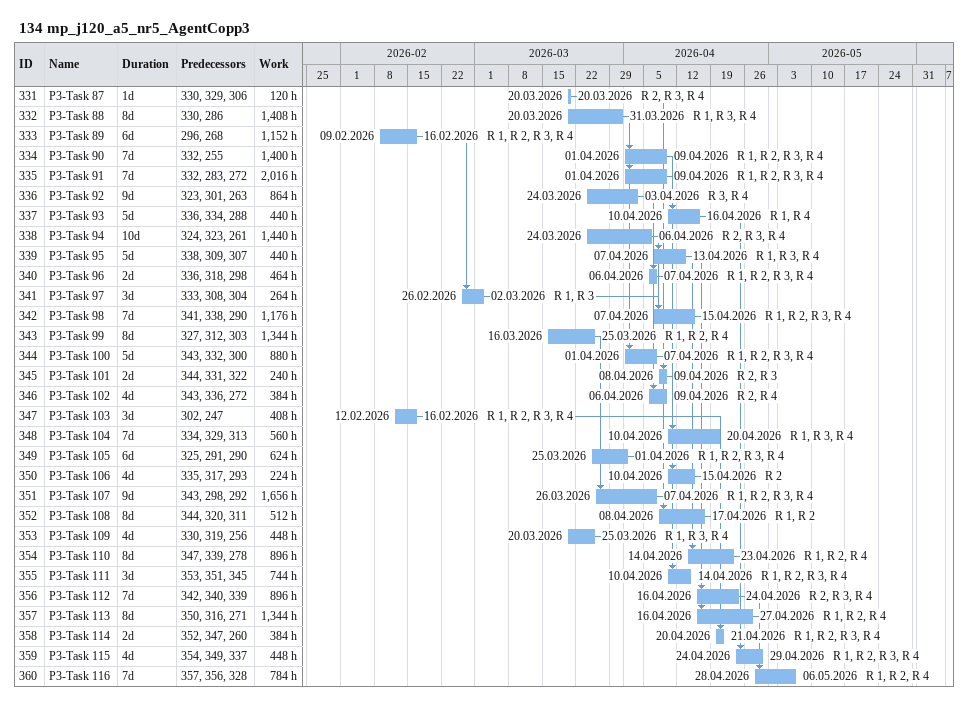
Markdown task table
134 mp_j120_a5_nr5_AgentCopp3

| ID | Task | Duration | Start | Finish | Predecessors | Resources | Work (h) |
|---|---|---|---|---|---|---|---|
| 331 | P3-Task 87 | 1d | 2026-03-20 | 2026-03-20 | 330, 329, 306 | R 2, R 3, R 4 | 120 |
| 332 | P3-Task 88 | 8d | 2026-03-20 | 2026-03-31 | 330, 286 | R 1, R 3, R 4 | 1408 |
| 333 | P3-Task 89 | 6d | 2026-02-09 | 2026-02-16 | 296, 268 | R 1, R 2, R 3, R 4 | 1152 |
| 334 | P3-Task 90 | 7d | 2026-04-01 | 2026-04-09 | 332, 255 | R 1, R 2, R 3, R 4 | 1400 |
| 335 | P3-Task 91 | 7d | 2026-04-01 | 2026-04-09 | 332, 283, 272 | R 1, R 2, R 3, R 4 | 2016 |
| 336 | P3-Task 92 | 9d | 2026-03-24 | 2026-04-03 | 323, 301, 263 | R 3, R 4 | 864 |
| 337 | P3-Task 93 | 5d | 2026-04-10 | 2026-04-16 | 336, 334, 288 | R 1, R 4 | 440 |
| 338 | P3-Task 94 | 10d | 2026-03-24 | 2026-04-06 | 324, 323, 261 | R 2, R 3, R 4 | 1440 |
| 339 | P3-Task 95 | 5d | 2026-04-07 | 2026-04-13 | 338, 309, 307 | R 1, R 3, R 4 | 440 |
| 340 | P3-Task 96 | 2d | 2026-04-06 | 2026-04-07 | 336, 318, 298 | R 1, R 2, R 3, R 4 | 464 |
| 341 | P3-Task 97 | 3d | 2026-02-26 | 2026-03-02 | 333, 308, 304 | R 1, R 3 | 264 |
| 342 | P3-Task 98 | 7d | 2026-04-07 | 2026-04-15 | 341, 338, 290 | R 1, R 2, R 3, R 4 | 1176 |
| 343 | P3-Task 99 | 8d | 2026-03-16 | 2026-03-25 | 327, 312, 303 | R 1, R 2, R 4 | 1344 |
| 344 | P3-Task 100 | 5d | 2026-04-01 | 2026-04-07 | 343, 332, 300 | R 1, R 2, R 3, R 4 | 880 |
| 345 | P3-Task 101 | 2d | 2026-04-08 | 2026-04-09 | 344, 331, 322 | R 2, R 3 | 240 |
| 346 | P3-Task 102 | 4d | 2026-04-06 | 2026-04-09 | 343, 336, 272 | R 2, R 4 | 384 |
| 347 | P3-Task 103 | 3d | 2026-02-12 | 2026-02-16 | 302, 247 | R 1, R 2, R 3, R 4 | 408 |
| 348 | P3-Task 104 | 7d | 2026-04-10 | 2026-04-20 | 334, 329, 313 | R 1, R 3, R 4 | 560 |
| 349 | P3-Task 105 | 6d | 2026-03-25 | 2026-04-01 | 325, 291, 290 | R 1, R 2, R 3, R 4 | 624 |
| 350 | P3-Task 106 | 4d | 2026-04-10 | 2026-04-15 | 335, 317, 293 | R 2 | 224 |
| 351 | P3-Task 107 | 9d | 2026-03-26 | 2026-04-07 | 343, 298, 292 | R 1, R 2, R 3, R 4 | 1656 |
| 352 | P3-Task 108 | 8d | 2026-04-08 | 2026-04-17 | 344, 320, 311 | R 1, R 2 | 512 |
| 353 | P3-Task 109 | 4d | 2026-03-20 | 2026-03-25 | 330, 319, 256 | R 1, R 3, R 4 | 448 |
| 354 | P3-Task 110 | 8d | 2026-04-14 | 2026-04-23 | 347, 339, 278 | R 1, R 2, R 4 | 896 |
| 355 | P3-Task 111 | 3d | 2026-04-10 | 2026-04-14 | 353, 351, 345 | R 1, R 2, R 3, R 4 | 744 |
| 356 | P3-Task 112 | 7d | 2026-04-16 | 2026-04-24 | 342, 340, 339 | R 2, R 3, R 4 | 896 |
| 357 | P3-Task 113 | 8d | 2026-04-16 | 2026-04-27 | 350, 316, 271 | R 1, R 2, R 4 | 1344 |
| 358 | P3-Task 114 | 2d | 2026-04-20 | 2026-04-21 | 352, 347, 260 | R 1, R 2, R 3, R 4 | 384 |
| 359 | P3-Task 115 | 4d | 2026-04-24 | 2026-04-29 | 354, 349, 337 | R 1, R 2, R 3, R 4 | 448 |
| 360 | P3-Task 116 | 7d | 2026-04-28 | 2026-05-06 | 357, 356, 328 | R 1, R 2, R 4 | 784 |
